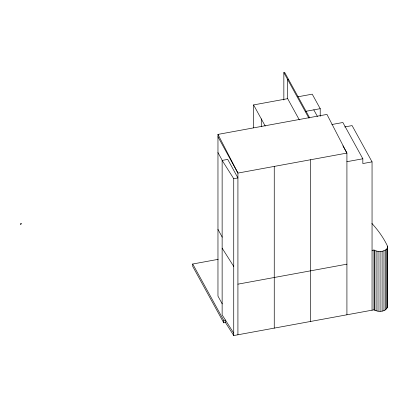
<?xml version="1.0" encoding="UTF-8"?>
<svg xmlns="http://www.w3.org/2000/svg" width="408" height="408" viewBox="0 0 408 408"><rect width="100%" height="100%" fill="white"/><g stroke="black" fill="none" stroke-linecap="round" stroke-linejoin="round"><path stroke-width="0.61" d="M371.902 223.451C377.043 229.036 381.618 235.156 385.295 241.806C386.228 243.989 388.865 246.764 386.718 249.069C383.331 252.108 377.828 252.221 373.973 250.028L372.05 250.379M218.163 259.345L192.719 264.012L223.763 320.433L225.461 320.122L225.461 322.514L233.733 335.549L373.973 309.835C378.078 312.253 386.371 312.166 387.6 306.576L387.6 246.769M283.846 99.975L283.846 72.604L284.687 72.451L309.697 117.912M288.497 79.382L287.66 79.534L287.66 98.67L299.334 119.891M253.592 127.821L253.592 104.917L287.66 98.67M297.865 96.798L312.232 94.166L320.219 108.676L320.219 116.311M305.755 111.328L320.219 108.676M222.233 303.878L217.964 296.116L217.964 134.405L326.961 114.418L346.917 153.082L346.917 314.792M331.857 124.522L342.878 122.502L362.834 158.778L362.834 163.562L372.05 161.869L372.05 310.187M344.719 126.949L352.094 125.598L372.05 161.869M222.136 160.41L227.72 159.39L237.92 177.929L233.733 178.694L222.136 160.41L222.136 314.874L233.733 333.158M346.917 161.696L362.834 158.778M237.92 284.162L346.917 264.17M192.719 264.012L192.719 266.404L223.763 322.825L225.461 322.514M222.136 248.151L233.733 266.434M342.924 145.829L346.917 153.082L237.92 173.074L217.964 136.797M313.793 109.854L317.434 116.469M283.846 72.604L308.861 118.065M253.592 104.917L265.231 126.072M217.964 152.587L222.233 160.344M217.964 229.393L222.233 237.15M217.964 134.405L237.92 173.074L237.92 334.784M387.406 305.944L387.6 306.576M387.406 246.136L387.421 307.76M386.718 249.069L386.718 308.876M385.54 250.043L385.54 309.85M383.964 250.808L383.964 310.61M382.097 251.308L382.097 311.115M380.072 251.517L380.072 311.319M378.022 251.415L378.022 311.217M376.089 251.007L376.089 310.809M374.401 250.323L374.401 310.131M373.973 250.028L373.973 309.835M310.585 159.747L310.585 321.458M274.252 166.408L274.252 328.119M261.288 118.907L261.288 126.475M233.733 178.694L233.733 335.549M223.763 320.433L223.763 322.825M21.165 223.446L20.4 223.885L20.4 224.558L21.165 224.114L21.165 223.446"/></g></svg>
